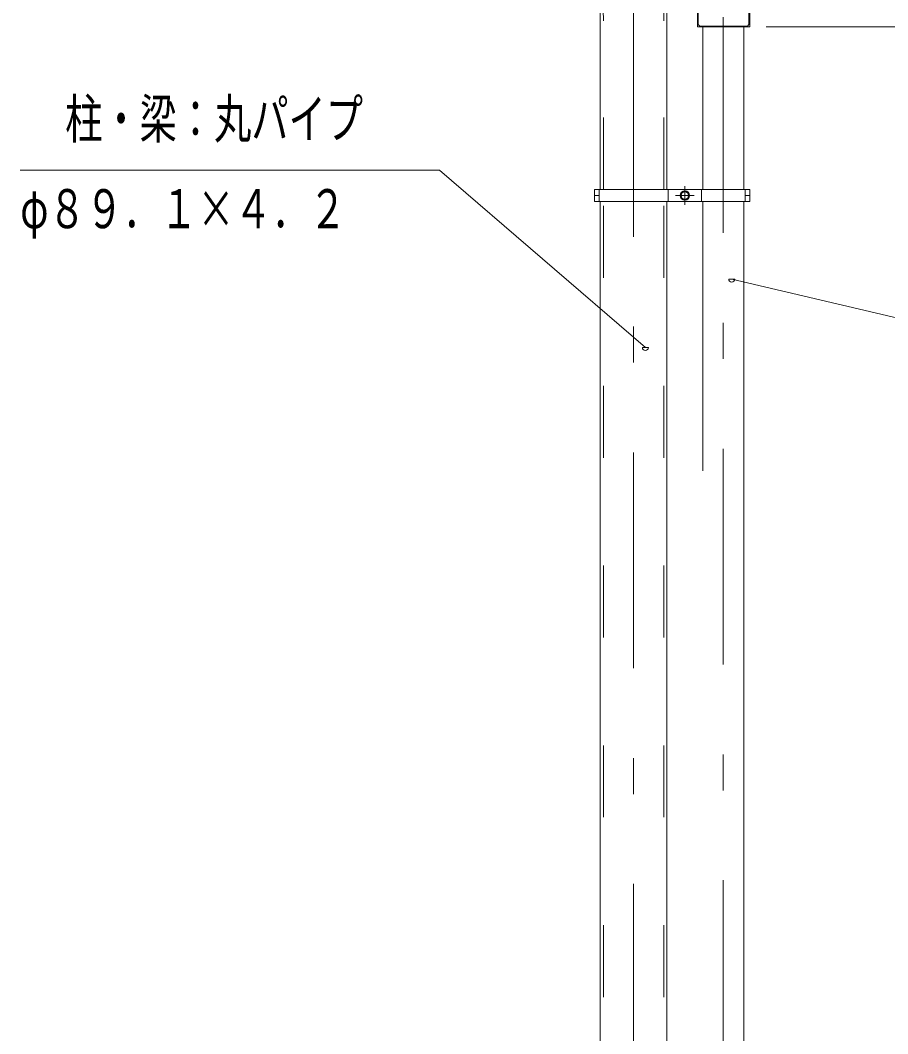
# Model space of a CAD drawing. Units: millimetres, scale not verified. Extents: x -25342 to 25343, y -10500 to 10500.
# Drawn here: x 18083 to 20980, y 3293 to 6675 of the extents above; entities that cross this region are included whole.
import ezdxf
from ezdxf.enums import TextEntityAlignment as Align

# ---------------------------------------------------------------- set-up
doc = ezdxf.new("R2010")
doc.units = ezdxf.units.MM
doc.header["$LTSCALE"] = 60
doc.linetypes.add('USER2', pattern=[10, 4, -6])
doc.linetypes.add('USER3', pattern=[24, 12, -5, 2, -5])
for name, color, linetype, lineweight in [('0-6_2-02BOLD', 7, 'Continuous', 18), ('0-7_2-12HIDDEN', 3, 'USER2', 18), ('0-8_2-22CENTER', 3, 'USER3', 18), ('0-A_2-52DIM', 3, 'Continuous', 18)]:
    doc.layers.add(name, color=color, linetype=linetype, lineweight=lineweight)
doc.styles.add('ＭＳ ゴシック', font='')
doc.styles.get('ＭＳ ゴシック').set_extended_font_data('MS Gothic')

msp = doc.modelspace()

# ---------------------------------------------------------------- linework, layer by layer
at = {"layer": '0-6_2-02BOLD'}
for p, q in [((20019.82, 6109.93), (20019.82, 6672.43)), ((20242.56, 6672.43), (20242.56, 6109.93)), ((20361.96, 6652.53), (20361.96, 6109.93)), ((20499.45, 6109.93), (20499.45, 6652.53)), ((20015.82, 6089.93), (20000.57, 6089.93)), ((20015.82, 6069.93), (20015.82, 6109.93)), ((20246.56, 6109.93), (20246.56, 6069.93)), ((20357.95, 6109.93), (20357.95, 6069.93)), ((20503.45, 6069.93), (20503.45, 6109.93)), ((20518.7, 6089.93), (20503.45, 6089.93)), ((20019.81, 1614.93), (20019.81, 6069.93)), ((20242.56, 6069.93), (20242.56, 1614.93)), ((20361.95, 6069.93), (20361.95, 5171.59)), ((20499.45, 1614.93), (20499.45, 6069.93))]:
    msp.add_line(p, q, dxfattribs=at)
for points in [[(20343.99, 6765.03), (20343.99, 6652.53), (20518.99, 6652.53), (20518.99, 6765.03), (20515.99, 6765.03), (20515.99, 6660.53), (20510.99, 6655.53), (20351.99, 6655.53), (20346.99, 6660.53), (20346.99, 6765.03)], [(20518.7, 6109.93), (20518.7, 6069.93), (20000.57, 6069.93), (20000.57, 6109.93)], [(20314.76, 6097.15), (20314.76, 6082.71), (20302.26, 6075.5), (20289.76, 6082.71), (20289.76, 6097.15), (20302.26, 6104.36)]]:
    msp.add_lwpolyline(points, close=True, dxfattribs=at)
for radius in [15.62, 12.25]:
    msp.add_circle((20302.26, 6089.93), radius, dxfattribs=at)
for radius, end in [(563.62, 84.50003), (786.38, 10.0701)]:
    msp.add_arc((19456.19, 6672.43), radius, 0, end, dxfattribs=at)
at = {"layer": '0-7_2-12HIDDEN'}
for p, q in [((20030.32, 6109.93), (20030.32, 6672.43)), ((20232.06, 6109.93), (20232.06, 6672.43)), ((20030.31, 1614.93), (20030.31, 6069.93)), ((20232.06, 1614.93), (20232.06, 6069.93))]:
    msp.add_line(p, q, dxfattribs=at)
for radius, end in [(574.12, 84.50003), (775.88, 10.07104)]:
    msp.add_arc((19456.19, 6672.43), radius, 0, end, dxfattribs=at)
at = {"layer": '0-8_2-22CENTER'}
for p, q in [((20131.19, 6672.43), (20131.19, -1305.07)), ((20333.51, 6089.93), (20271.01, 6089.93)), ((20302.26, 6121.18), (20302.26, 6058.68))]:
    msp.add_line(p, q, dxfattribs=at)
msp.add_lwpolyline([(20430.7, 6684.84), (20430.7, 1379.52), (20663.88, 1294.65)], dxfattribs=at)
msp.add_arc((19456.19, 6672.43), 675, 0, 84.50003, dxfattribs=at)
at = {"layer": '0-A_2-52DIM'}
for p, q in [((21881.19, 6652.53), (20573.43, 6652.53)), ((19483.05, 6174), (18083.05, 6174)), ((19483.05, 6174), (20170.47, 5582.69)), ((20468.79, 5810.98), (20448.79, 5810.98)), ((20180.47, 5582.69), (20160.47, 5582.69))]:
    msp.add_line(p, q, dxfattribs=at)
msp.add_lwpolyline([(20458.79, 5810.98), (22231.19, 5394.93), (24231.19, 5394.93)], dxfattribs=at)
for centre in [(20458.79, 5810.98), (20170.47, 5582.69)]:
    msp.add_arc(centre, 10, 180, 0, dxfattribs=at)

# ---------------------------------------------------------------- texts
at = {"layer": '0-A_2-52DIM', "color": 7, "style": 'ＭＳ ゴシック', "width": 0.7}
for s, p in [('柱・梁：丸パイプ', (18233.05, 6241.77)), ('φ８９．１×４．２', (18083.05, 5941.77))]:
    msp.add_text(s, height=130.2, dxfattribs=at).set_placement(p, align=Align.BOTTOM_LEFT)

doc.saveas('drawing.dxf')
